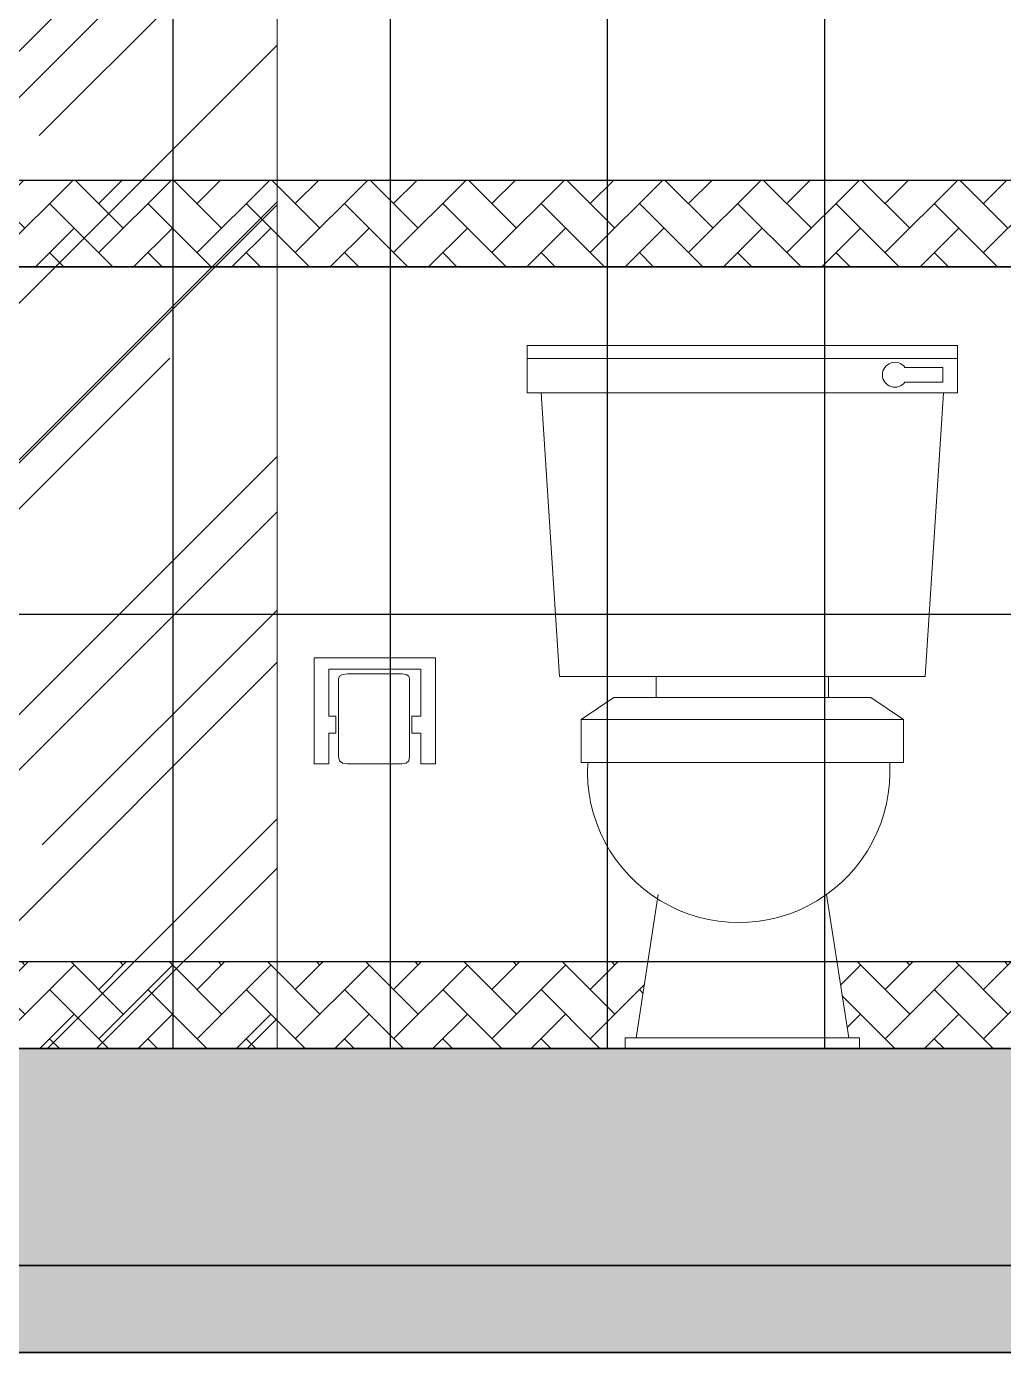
# Model space of a CAD drawing. Header units: millimetres. Extents: x -529782 to -142003, y -492574 to -273331.
# Drawn here: x -243868 to -242744, y -452408 to -450882 of the extents above; entities that cross this region are included whole.
import ezdxf

# ---------------------------------------------------------------- set-up
doc = ezdxf.new("R2010")
doc.units = ezdxf.units.MM
doc.header["$LTSCALE"] = 500
doc.header["$MEASUREMENT"] = 0
doc.linetypes.add('HIDDEN', pattern=[0.375, 0.25, -0.125])
for name, color, linetype, lineweight in [('1.cat 30', 30, 'CONTINUOUS', 35), ('6.khuat 75', 75, 'HIDDEN', 18), ('CA.thay 145', 145, 'CONTINUOUS', 18), ('noithat', 15, 'CONTINUOUS', 9), ('RAT MANH', 250, 'CONTINUOUS', 40)]:
    doc.layers.add(name, color=color, linetype=linetype, lineweight=lineweight)
doc.layers.add('HACH', color=250, linetype='CONTINUOUS')
pattern_1 = [(45, (-73966.3286191558, -66306.18791624997), (4.440892098500626e-15, 56.5685424949238), [120, -40]), (135, (-73938.04434790579, -66277.90364499995), (4.440892098500626e-15, 56.5685424949238), [120, -40])]

# ---------------------------------------------------------------- blocks, each defined once
blk = doc.blocks.new('A$C5AF34CFF')
at = {"layer": 'noithat'}
for p, q in [((9.451061487197876e-05, 735.7500525675714), (9.451061487197876e-05, 686.2500525675714)), ((450.0000945106149, 735.7500525675714), (9.451061487197876e-05, 735.7500525675714)), ((450.0000945106149, 735.7500525675714), (450.0000945106149, 686.2500525675714)), ((450.0000945106149, 722.2500525675714), (9.451061487197876e-05, 722.2500525675714)), ((15.09748705476522, 712.8689920380712), (54.82436011731625, 712.8689920380712)), ((15.09748705476522, 697.5844246931374), (15.09748705476522, 712.8689920380712)), ((54.82436011731625, 697.5844246931374), (15.09748705476522, 697.5844246931374)), ((450.0000945106149, 686.2500525675714), (9.451061487197876e-05, 686.2500525675714)), ((33.75009451061487, 389.2500525675714), (14.46438022702932, 686.2500525675714)), ((416.2500945106149, 389.2500525675714), (435.535808801651, 686.2500525675714)), ((416.2500945106149, 389.2500525675714), (33.75009451061487, 389.2500525675714)), ((135.0000945106149, 389.2500525675714), (135.0000945106149, 367.5472118519247)), ((315.0000945106149, 389.2500525675714), (315.0000945106149, 367.5472118519247)), ((56.25009451061487, 344.2500525675714), (90.40357816964388, 367.5472118519247)), ((359.5966108590364, 367.5472118519247), (90.40357816964388, 367.5472118519247)), ((393.7500945106149, 344.2500525675714), (359.5966108590364, 367.5472118519247)), ((56.25009451061487, 344.2500525675714), (56.25009451061487, 299.2500525675714)), ((393.7500945106149, 344.2500525675714), (56.25009451061487, 344.2500525675714)), ((393.7500945106149, 344.2500525675714), (393.7500945106149, 299.2500525675714)), ((56.25009451061487, 299.2500525675714), (393.7500945106149, 299.2500525675714)), ((393.7500945106149, 299.2500525675714), (56.25009451061487, 299.2500525675714)), ((113.7389671429992, 11.2500525675714), (136.9736039489508, 161.11163110286)), ((336.2612218856812, 11.2500525675714), (313.0265850797296, 161.11163110286)), ((102.4889671429992, 5.256757140159607e-05), (102.4889671429992, 11.2500525675714)), ((102.4889671429992, 11.2500525675714), (347.5112218856812, 11.2500525675714)), ((102.4889671429992, 5.256757140159607e-05), (347.5112218856812, 5.256757140159607e-05)), ((347.5112218856812, 5.256757140159607e-05), (347.5112218856812, 11.2500525675714))]:
    blk.add_line(p, q, dxfattribs=at)
for centre, radius, start, end in [((65.4220524057746, 705.2267083637416), 13.06581729610102, 215.7963968435664, 144.2036031564336), ((228.7830690219998, 290.0045085549355), 158.2477542815319, 176.65061610192, 3.349383898080011)]:
    blk.add_arc(centre, radius, start, end, dxfattribs=at)
blk = doc.blocks.new('ergergrege')
at = {"layer": 'noithat', "linetype": 'Continuous', "ltscale": 50}
for p, q in [((181.2742315157666, 114.4030254329555), (58.96938560897252, 114.4030254329555)), ((58.96938560897252, 114.4030254329555), (58.96938560897252, -25.22675092564896)), ((181.2742315157666, 97.6338806594722), (181.2742315157666, 114.4030254329555)), ((72.00739566975972, -8.457606152165681), (72.00739566975972, 97.6338806594722)), ((72.00739566975972, 97.6338806594722), (126.310564663203, 97.6338806594722)), ((126.310564663203, 97.6338806594722), (126.310564663203, 87.39072806341574)), ((145.8745668976917, 87.39072806341574), (145.8745668976917, 97.6338806594722)), ((145.8745668976917, 97.6338806594722), (181.2742315157666, 97.6338806594722)), ((78.22315866494318, 80.86473588598892), (77.5971105954959, 76.21129821194336)), ((80.08453373605153, 83.65959335071966), (78.22315866494318, 80.86473588598892)), ((83.1868255175068, 84.595870598685), (80.08453373605153, 83.65959335071966)), ((172.8896591290249, 84.595870598685), (83.1868255175068, 84.595870598685)), ((126.310564663203, 87.39072806341574), (145.8745668976917, 87.39072806341574)), ((177.5542762316181, 83.65959335071966), (172.8896591290249, 84.595870598685)), ((180.3491336963489, 80.86473588598892), (177.5542762316181, 83.65959335071966)), ((181.2742315157666, 76.21129821194336), (180.3491336963489, 80.86473588598892)), ((77.5971105954959, 76.21129821194336), (77.5971105954959, 12.97895058197901)), ((181.2742315157666, 12.97895058197901), (181.2742315157666, 76.21129821194336)), ((77.5971105954959, 12.97895058197901), (78.22315866494318, 7.419979087542742)), ((78.22315866494318, 7.419979087542742), (80.08453373605153, 3.931996978353709)), ((80.08453373605153, 3.931996978353709), (83.1868255175068, 2.721823699306697)), ((83.1868255175068, 2.721823699306697), (172.8896591290249, 2.721823699306697)), ((172.8896591290249, 2.721823699306697), (177.5542762316181, 3.931996978353709)), ((177.5542762316181, 3.931996978353709), (180.3491336963489, 7.419979087542742)), ((180.3491336963489, 7.419979087542742), (181.2742315157666, 12.97895058197901)), ((126.310564663203, -8.457606152165681), (72.00739566975972, -8.457606152165681)), ((145.8745668976917, -0.07303376542404294), (126.310564663203, -0.07303376542404294)), ((126.310564663203, -0.07303376542404294), (126.310564663203, -8.457606152165681)), ((145.8745668976917, -8.457606152165681), (145.8745668976917, -0.07303376542404294)), ((181.2742315157666, -8.457606152165681), (145.8745668976917, -8.457606152165681)), ((181.2742315157666, -25.22675092564896), (181.2742315157666, -8.457606152165681)), ((58.96938560897252, -25.22675092564896), (181.2742315157666, -25.22675092564896))]:
    blk.add_line(p, q, dxfattribs=at)

msp = doc.modelspace()

# ---------------------------------------------------------------- hatches: boundary and pattern name
at = {"layer": 'HACH'}
h = msp.add_hatch(dxfattribs=at)
h.set_pattern_fill('AR-RROOF', color=256, scale=250, angle=45, style=0)
h.set_pattern_definition([(45, (-71638.29120582124, -66306.18791624997), (212.1320343559643, 565.685424949238), [3750, -500, 1250, -250]), (45, (-71491.56654872504, -65982.68656385713), (-411.8897000411639, 58.33630944789022), [750, -82.5, 1500, -187.5]), (45, (-71700.16304917505, -66067.53937759949), (800.7984296937651, 1037.679201391258), [2000, -350, 1000, -250])])
h.paths.add_polyline_path([(-243579.7731359588, -449758.3055468095), (-244679.7731359588, -449758.3055468095), (-244679.7731359588, -452058.3055468095), (-243579.7731359588, -452058.3055468095)])
h = msp.add_hatch(dxfattribs=at)
h.set_pattern_fill('AR-HBONE', color=256, scale=10, style=0)
h.set_pattern_definition(pattern_1)
h.paths.add_polyline_path([(-244679.7731359588, -451158.3055468093), (-244599.7731359587, -451158.3055468093), (-244599.7731359587, -451058.3055468095), (-244679.7731359588, -451058.3055468095)])
h.paths.add_polyline_path([(-244349.7731359587, -451158.3055468092), (-244349.7731359587, -451058.3055468095), (-244599.7731359587, -451058.3055468096), (-244599.7731359587, -451158.3055468093)])
h.paths.add_polyline_path([(-244349.7731359587, -451058.3055468095), (-244349.7731359587, -451158.3055468093), (-244199.7731359585, -451158.3055468092), (-244199.7731359585, -451058.3055468095)])
h.paths.add_polyline_path([(-243949.7731359585, -451158.3055468093), (-243949.7731359586, -451058.3055468095), (-244199.7731359585, -451058.3055468095), (-244199.7731359585, -451158.3055468093)])
h.paths.add_polyline_path([(-243699.7731359586, -451158.3055468093), (-243699.7731359586, -451058.3055468095), (-243949.7731359586, -451058.3055468095), (-243949.7731359586, -451158.3055468093)])
h.paths.add_polyline_path([(-243699.7731359586, -451158.3055468095), (-243579.7731359588, -451158.3055468093), (-243579.7731359588, -451058.3055468095), (-243699.7731359586, -451058.3055468095)])
h.paths.add_polyline_path([(-243449.7731359586, -451158.3055468095), (-243449.7731359586, -451058.3055468095), (-243579.7731359588, -451058.3055468095), (-243579.7731359588, -451158.3055468093)])
h.paths.add_polyline_path([(-243449.7731359586, -451058.3055468095), (-243449.7731359586, -451158.3055468093), (-241699.7731359588, -451158.3055468092), (-241699.7731359588, -451058.3055468095)])
h = msp.add_hatch(dxfattribs=at)
h.set_pattern_fill('AR-HBONE', color=256, scale=10, style=0)
h.set_pattern_definition(pattern_1)
h.paths.add_polyline_path([(-244599.7731359587, -451958.3055468095), (-244679.7731359588, -451958.3055468095), (-244679.7731359588, -452058.3055468095), (-244599.7731359587, -452058.3055468095)])
h.paths.add_polyline_path([(-244349.7731359586, -451958.3055468095), (-244599.7731359586, -451958.3055468096), (-244599.7731359587, -452058.3055468095), (-244569.7731359588, -452058.3055468095), (-244349.7731359587, -452058.3055468095)])
h.paths.add_polyline_path([(-244199.7731359585, -451958.3055468095), (-244349.7731359587, -451958.3055468095), (-244349.7731359587, -452058.3055468095), (-244199.7731359585, -452058.3055468095)])
h.paths.add_polyline_path([(-243949.7731359586, -451958.3055468095), (-244199.7731359585, -451958.3055468095), (-244199.7731359585, -452058.3055468095), (-243949.7731359586, -452058.3055468095)])
h.paths.add_polyline_path([(-243699.7731359586, -451958.3055468095), (-243949.7731359586, -451958.3055468095), (-243949.7731359586, -452058.3055468095), (-243699.7731359586, -452058.3055468093)])
h.paths.add_polyline_path([(-243579.7731359587, -451958.3055468095), (-243699.7731359586, -451958.3055468095), (-243699.7731359586, -452058.3055468095), (-243579.7731359588, -452058.3055468095)])
h.paths.add_polyline_path([(-243449.7731359586, -451958.3055468095), (-243579.7731359588, -451958.3055468095), (-243579.7731359588, -452058.3055468095), (-243449.7731359586, -452058.3055468095)])
h.paths.add_polyline_path([(-243199.7731359586, -451958.3055468095), (-243449.7731359586, -451958.3055468095), (-243449.7731359586, -452058.3055468095), (-243199.7731359586, -452058.3055468095)])
h.paths.add_polyline_path([(-243153.0749391315, -451958.3055468095), (-243199.7731359586, -451958.3055468095), (-243199.7731359586, -452058.3055468095), (-243179.0353762538, -452058.3055468095), (-243179.0353762538, -452045.9305467927), (-243166.6603762371, -452045.9305467927)])
h.paths.add_polyline_path([(-242699.7731359587, -451958.3055468095), (-242935.4713327941, -451958.3055468095), (-242921.8858956885, -452045.9305467927), (-242909.5108956718, -452045.9305467927), (-242909.5108956718, -452058.3055468095), (-242699.7731359587, -452058.3055468095)])
h.paths.add_polyline_path([(-242449.7731359588, -451958.3055468095), (-242699.7731359587, -451958.3055468095), (-242699.7731359587, -452058.3055468093), (-242449.7731359587, -452058.3055468095)])
h.paths.add_polyline_path([(-242199.7731359587, -451958.3055468095), (-242449.7731359587, -451958.3055468095), (-242449.7731359587, -452058.3055468095), (-242199.7731359588, -452058.3055468095)])
h.paths.add_polyline_path([(-241949.7731359588, -451958.3055468095), (-242199.7731359588, -451958.3055468095), (-242199.7731359588, -452058.3055468095), (-241949.7731359588, -452058.3055468095)])
h.paths.add_polyline_path([(-241699.7731359588, -451958.3055468093), (-241949.7731359588, -451958.3055468093), (-241949.7731359588, -452058.3055468095), (-241809.7731359588, -452058.3055468095), (-241699.7731359588, -452058.3055468095)])
h = msp.add_hatch(dxfattribs=at)
h.set_pattern_fill('CHAU-01', color=256, scale=7, style=0, pattern_type=2)
h.set_pattern_definition([(49.99999999999999, (-73966.3286191558, -66306.18791624997), (50.20821278205274, -4.392649448781658), [5.25, -57.75]), (355, (-73966.3286191558, -66306.18791624997), (-9.71259335291, 52.65344935900083), [4.2, -46.2]), (100.4514, (-73962.1446015558, -66306.55397004995), (40.49565671998151, 48.26076794426675), [4.461813299999993, -49.07994783999994]), (46.18420000000001, (-73966.3286191558, -66292.18791624997), (74.70687340379511, -11.58633100303127), [7.875, -86.625]), (96.6356, (-73960.1030470058, -66293.15344773995), (65.42638938840923, 68.18825096303092), [6.69272016, -73.61991]), (351.1842, (-73966.3286191558, -66292.18791624997), (65.42633615935391, 68.18830206477273), [6.3, -69.3]), (21, (-73959.3286191558, -66295.68791624997), (41.78349364829231, -28.18332234657372), [5.25, -57.75]), (326.0000000000001, (-73959.3286191558, -66295.68791624997), (17.03207323451072, 50.76050315327971), [4.2, -46.2]), (71.4514, (-73955.84666284581, -66298.03652867), (58.8155840007043, 22.57713476969667), [4.4618133, -49.07994784]), (37.50000000000001, (-73966.3286191558, -66306.18791624997), (0.8511898722103468, 23.30256976819181), [0, -45.64, 0, -46.9, 0, -46.375]), (7.499999999999999, (-73966.3286191558, -66306.18791624997), (18.4148676209504, 27.60881983176522), [0, -26.74, 0, -44.59, 0, -17.675]), (327.5, (-73981.93861915579, -66306.18791624997), (37.36757053206864, -1.578841021406586), [0, -17.5, 0, -54.6, 0, -72.45]), (317.5, (-73988.93861915579, -66306.18791624997), (40.82303185396704, 7.007348763262234), [0, -22.75, 0, -36.26, 0, -51.45]), (45, (-73966.3286191558, -66306.18791624997), (-21.03642674029979, 21.03642674029979), []), (45, (-73966.3286191558, -66297.61291624996), (-21.03642674029979, 21.03642674029979), [])])
h.paths.add_polyline_path([(-244569.7731359588, -452058.3055468095), (-244789.7731359588, -452058.3055468095), (-244789.7731359588, -452408.3055468095), (-244569.7731359588, -452408.3055468095), (-241809.7731359588, -452408.3055468095), (-241589.7731359588, -452408.3055468095), (-241589.7731359588, -452058.3055468095), (-241809.7731359588, -452058.3055468095), (-241809.7731359588, -452308.3055468095), (-244569.7731359588, -452308.3055468095)])
h = msp.add_hatch(dxfattribs=at)
h.set_pattern_fill('AR-CONC', color=256, scale=15, style=0)
h.set_pattern_definition([(49.99999999999999, (-73966.3286191558, -66306.18791624997), (107.589027390113, -9.412820247389266), [11.25, -123.75]), (355, (-73966.3286191558, -66306.18791624997), (-20.81270004195, 112.8288200550018), [9, -99]), (100.4514, (-73957.36286715581, -66306.97231724998), (86.77640725710323, 103.415931309143), [9.561028499999987, -105.1713167999999]), (46.18420000000001, (-73966.3286191558, -66276.18791624997), (160.0861572938467, -24.82785214935271), [16.875, -185.625]), (96.6356, (-73952.9881074058, -66278.25691229996), (140.1994058323055, 146.1176806350663), [14.3415432, -157.75695]), (351.1842, (-73966.3286191558, -66276.18791624997), (140.1992917700441, 146.1177901387987), [13.5, -148.5]), (21, (-73951.3286191558, -66283.68791624997), (89.53605781776925, -60.39283359980082), [11.25, -123.75]), (326.0000000000001, (-73951.3286191558, -66283.68791624997), (36.49729978823726, 108.772506757028), [9, -99]), (71.4514, (-73943.8672842058, -66288.72065714997), (126.0333942872235, 48.37957450649286), [9.5610285, -105.1713168]), (37.50000000000001, (-73966.3286191558, -66306.18791624997), (1.8239782975936, 49.93407807469672), [0, -97.8, 0, -100.5, 0, -99.375]), (7.499999999999999, (-73966.3286191558, -66306.18791624997), (39.46043061632229, 59.16175678235403), [0, -57.3, 0, -95.55, 0, -37.875]), (327.5, (-73999.77861915581, -66306.18791624997), (80.07336542586137, -3.38323076015697), [0, -37.5, 0, -117, 0, -155.25]), (317.5, (-74014.77861915581, -66306.18791624997), (87.47792540135794, 15.01574734984765), [0, -48.75, 0, -77.69999999999999, 0, -110.25])])
h.paths.add_polyline_path([(-241809.7731359588, -452308.3055468095), (-241809.7731359588, -452058.3055468095), (-244569.7731359588, -452058.3055468095), (-244569.7731359588, -452308.3055468095)])

# ---------------------------------------------------------------- linework, layer by layer
at = {"layer": '1.cat 30'}
for p, q in [((-244569.7731359588, -452058.3055468095), (-241809.7731359588, -452058.3055468095)), ((-244569.7731359588, -452308.3055468095), (-241809.7731359588, -452308.3055468095)), ((-244569.7731359588, -452408.3055468095), (-241809.7731359588, -452408.3055468095))]:
    msp.add_line(p, q, dxfattribs=at)
at = {"layer": '6.khuat 75', "ltscale": 0.5}
msp.add_line((-237642.6383512118, -452058.3055468095), (-245828.7154108296, -452058.3055468095), dxfattribs=at)
at = {"layer": 'CA.thay 145'}
msp.add_line((-243579.7731359588, -449758.3055468095), (-243579.7731359588, -452058.3055468095), dxfattribs=at)
at = {"layer": 'HACH'}
for p, q in [((-243699.7731359586, -449758.3055468095), (-243699.7731359586, -452058.3055468095)), ((-243449.7731359586, -449758.3055468095), (-243449.7731359586, -452058.3055468095)), ((-243199.7731359587, -449758.3055468095), (-243199.7731359586, -452058.3055468095)), ((-242949.7731359587, -449758.3055468095), (-242949.7731359587, -452058.3055468095)), ((-244679.7731359589, -451058.3055468095), (-241699.7731359589, -451058.3055468093)), ((-244679.7731359589, -451158.3055468095), (-241699.7731359589, -451158.3055468093)), ((-244679.7731359589, -451558.3055468095), (-241699.7731359589, -451558.3055468093)), ((-244679.7731359588, -451958.3055468095), (-241699.7731359588, -451958.3055468093))]:
    msp.add_line(p, q, dxfattribs=at)
msp.add_lwpolyline([(-244679.7731359588, -451058.3055468095), (-241699.7731359588, -451058.3055468095), (-241699.7731359588, -451158.3055468093), (-244679.7731359588, -451158.3055468093)], close=True, dxfattribs=at)

# ---------------------------------------------------------------- block references
at = {"layer": '1.cat 30', "rotation": 270}
msp.add_blockref('ergergrege', (-243511.8815548541, -451549.3361612004), dxfattribs=at)
at = {"layer": 'RAT MANH', "xscale": -1.100000001490116, "yscale": 1.100000001490116, "zscale": 1.1}
msp.add_blockref('A$C5AF34CFF', (-242796.7730316618, -452058.3056046338), dxfattribs=at)

doc.saveas('drawing.dxf')
